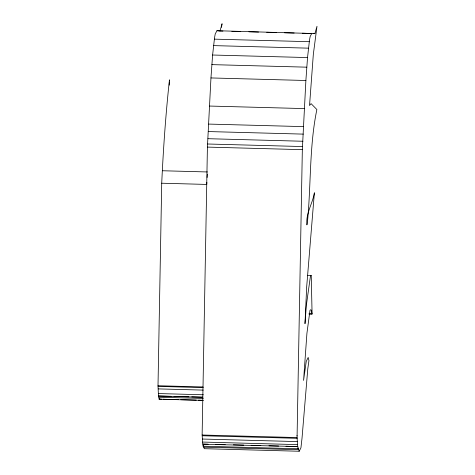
<?xml version="1.0" encoding="UTF-8"?>
<svg xmlns="http://www.w3.org/2000/svg" width="475" height="475" viewBox="0 0 475 475"><rect width="100%" height="100%" fill="white"/><g stroke="black" fill="none" stroke-linecap="round" stroke-linejoin="round"><path stroke-width="0.71" d="M202.736 397.242L158.466 396.055L158.009 385.742L161.72 183.219C163.323 148.663 165.722 114.208 169.45 79.865L169.391 81.154M208.145 444.161L202.95 444.024L203.098 446.209L298.027 448.762L297.878 446.571L202.76 444.232L202.13 435.011L207.415 147.102L210.959 77.942L212.604 55.017L214.581 37.454L215.24 33.921L216.95 30.715L314.907 33.583L316.991 26.303L313.322 54.411L309.54 105.539L311.06 103.627L316.872 109.523C309.166 146.805 311.167 185.381 307.325 223.149L306.903 224.918C305.692 213.305 312.621 203.733 314.379 192.767L306.678 286.805L304.992 323.677L306.333 305.425L310.454 276.082L311.238 275.47L312.087 313.939L308.922 314.011M297.683 446.779L297.059 437.564L302.337 149.655L305.882 80.495L307.533 57.57L309.504 40.007L310.169 36.468L311.873 33.268M169.231 85.173L169.338 82.442M207.148 177.519L207.349 174.046M206.857 182.358L206.732 184.431L161.72 183.219M221.516 27.324L222.068 23.75L219.984 31.029L216.95 30.715M203.098 446.209L203.276 445.461L204.286 448.697L299.208 451.25L300.936 447.794L302.029 438.122L307.788 368.82L308.94 360.65L308.192 357.426L306.256 361.362L303.567 380.404L306.921 333.361L309.997 310.306L310.775 309.694L311.529 310.513L311.891 314.088M298.027 448.762L298.199 448.014L299.208 451.25M171.113 396.304L158.567 395.966L159.107 399.184L159.808 398.567M219.984 31.029L222.953 31.107M231.853 31.344L240.748 31.588M248.906 31.807L258.548 32.062M266.707 32.282L276.349 32.543M284.501 32.763L294.144 33.024M302.302 33.238L311.202 33.482M313.429 33.541L314.907 33.583M214.35 39.14L309.272 41.693M213.441 45.606L308.364 48.159M212.604 55.017L307.533 57.57M211.844 64.624L306.767 67.177M210.959 77.942L305.882 80.495M209.588 106.05L304.511 108.597M208.745 124.082L303.668 126.629M208.394 131.563L303.317 134.116M207.991 138.7L302.913 141.253M207.646 144.002L302.575 146.549M207.415 147.102L302.337 149.655M162.462 170.751L207.468 171.962M307.527 275.369L311.238 275.47M309.118 313.856L312.087 313.939M158.009 385.742L203.015 386.953L203.104 387.606L158.098 386.395M158.199 388.894L203.205 390.106M158.365 393.561L203.371 394.772M174.064 396.382L188.818 396.779M191.769 396.857L202.837 397.159M159.018 397.237L203.288 398.424M159.38 399.131L161.589 399.19M163.067 399.232L178.564 399.647M180.773 399.707L196.27 400.122M198.485 400.182L202.908 400.3M159.107 399.184L203.377 400.378M202.13 435.011L297.059 437.564M202.291 435.753L297.213 438.306M202.475 439.043L297.397 441.59M202.688 442.065L297.617 444.618M215.561 444.363L225.197 444.618M233.356 444.838L243.74 445.117M251.156 445.318L260.799 445.58M268.951 445.793L278.593 446.055M286.009 446.257L296.394 446.536M203.567 447.153L298.49 449.706M296.97 435.527L297.089 435.937"/></g></svg>
